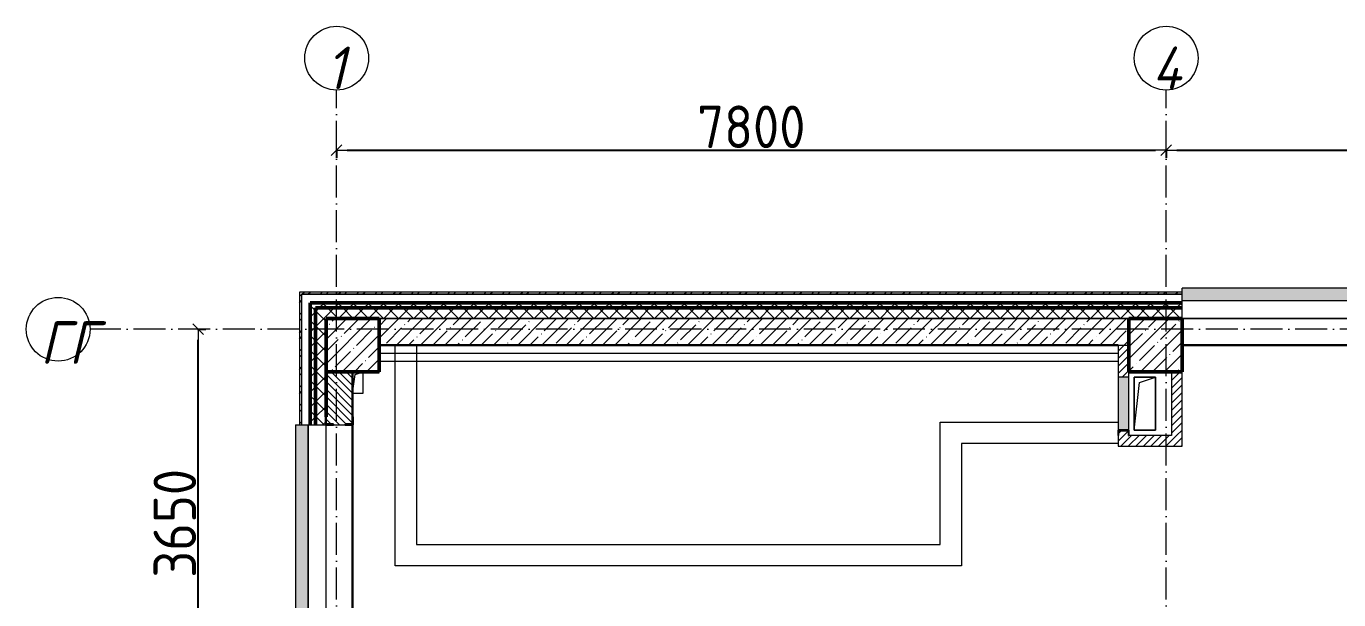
# Model space of a CAD drawing. Header units: millimetres. Extents: x -213536 to 1564669, y -45299 to 942238.
# Drawn here: x 544453 to 556794, y 331368 to 336762 of the extents above; entities that cross this region are included whole.
import ezdxf

# ---------------------------------------------------------------- set-up
doc = ezdxf.new("R2010")
doc.units = ezdxf.units.MM
doc.linetypes.add('50_200_ШТРИХ_1Т_ш5_п1_п1_', pattern=[700, 500, -100, 0, -100])
for name, color, linetype, lineweight in [('3) ЖБ 4м', 3, 'Continuous', 30), ('3.1) ЖБ окна 1.2 м', 102, 'Continuous', 30), ('A-____-____-DIMS', 7, 'Continuous', 9), ('A-DETL-____-OTLN-4', 7, 'Continuous', 18), ('A-FLOR-____-OTLN', 7, 'Continuous', 9), ('A-GENM-____-MCUT', 7, 'Continuous', 25), ('A-GENM-____-OTLN', 7, 'Continuous', 9), ('A-GENM-____-OTLN-1', 7, 'Continuous', 25), ('A-GLAZ-____-OTLN', 7, 'Continuous', 9), ('A-WALL-____-MCUT-1', 7, 'Continuous', 9), ('A-WALL-____-MCUT-2', 7, 'Continuous', 50), ('A-WALL-____-MCUT-3', 7, 'Continuous', 9), ('A-WALL-____-OTLN', 7, 'Continuous', 9), ('A-WALL-____-PATT-1', 7, 'Continuous', 9), ('A-WALL-FNSH-MCUT-1', 7, 'Continuous', 9), ('I-WALL-____-OTLN', 7, 'Continuous', 9), ('S-COLS-____-MCUT', 7, 'Continuous', 50), ('S-COLS-____-OTLN', 7, 'Continuous', 9), ('S-GRID-____-IDEN', 7, 'Continuous', 9), ('S-GRID-____-OTLN-1', 7, '50_200_ШТРИХ_1Т_ш5_п1_п1_', 9)]:
    doc.layers.add(name, color=color, linetype=linetype, lineweight=lineweight)
doc.layers.add('A-GLAZ-____-OTLN-1', color=7, linetype='Continuous', lineweight=9, true_color=0xc0c0c0)
doc.styles.add('ISOCPEUR_I', font='isocpeui.ttf', dxfattribs={"width": 0.9, "height": 2.5})
doc.styles.add('СПДС', font='isocpeur.ttf', dxfattribs={"width": 0.9})
doc.dimstyles.new('Размера А3', dxfattribs={"dimtxt": 200, "dimasz": 100, "dimexe": 70, "dimexo": 100, "dimgap": 20, "dimtad": 1, "dimdec": 0, "dimrnd": 10, "dimzin": 0, "dimdsep": 46, "dimtxsty": 'СПДС', "dimblk": 'ARROWHEAD_6', "dimcen": 1, "dimclrd": 256, "dimclre": 256, "dimclrt": 256, "dimazin": 0, "dimtfac": 1, "dimtdec": 0, "dimtmove": 2, "dimatfit": 3, "dimfxl": 1, "dimtolj": 1, "dimtzin": 0, "dimarcsym": 0})
pattern_1 = [(45, (549721.47, 286281.11), (-70.71068, 70.71068), []), (135, (549721.47, 286281.11), (-70.71068, -70.71068), [])]
pattern_2 = [(45, (549721.475, 286281.11), (-35.35534, 35.35534), [])]
pattern_3 = [(45, (549721.47, 286281.11), (-85.53659, 85.53659), []), (45, (549778.5, 286281.11), (-85.53659, 85.53659), [])]

# ---------------------------------------------------------------- blocks, each defined once
blk = doc.blocks.new('BSC_Колонна _Прямоугольная - 500х500-V45-АР1_План отверстий 3 этажа в осях 1-64_А-ГГ')
at = {"layer": 'S-COLS-____-OTLN'}
h = blk.add_hatch(dxfattribs=at)
h.set_pattern_fill('FP_82', color=256, style=0, pattern_type=2)
h.set_pattern_definition([(45, (2200, -47481.04), (-114.04925, 114.04925), []), (45, (2314.05, -47481.04), (-114.04925, 114.04925), [201.613, -40.323, 3.353, -36.97])])
h.paths.add_polyline_path([(-250, -250), (250, -250), (250, 250), (-250, 250)], flags=0)
at = {"layer": 'S-COLS-____-MCUT'}
for p, q in [((250, 250), (-250, 250)), ((-250, 250), (-250, -250)), ((250, -250), (250, 250)), ((-250, -250), (250, -250))]:
    blk.add_line(p, q, dxfattribs=at)
blk = doc.blocks.new('BSC_Колонна _Прямоугольная - 500х500-V46-АР1_План отверстий 3 этажа в осях 1-64_А-ГГ')
at = {"layer": 'S-COLS-____-OTLN'}
h = blk.add_hatch(dxfattribs=at)
h.set_pattern_fill('FP_83', color=256, style=0, pattern_type=2)
h.set_pattern_definition([(45, (-5350, -47481.04), (-114.04925, 114.04925), []), (45, (-5235.95, -47481.04), (-114.04925, 114.04925), [201.613, -40.323, 3.353, -36.97])])
h.paths.add_polyline_path([(-250, -250), (250, -250), (250, 250), (-250, 250)], flags=0)
at = {"layer": 'S-COLS-____-MCUT'}
for p, q in [((250, 250), (-250, 250)), ((-250, 250), (-250, -250)), ((250, -250), (250, 250)), ((-250, -250), (250, -250))]:
    blk.add_line(p, q, dxfattribs=at)
blk = doc.blocks.new('Фахверк_СКБ_Уголок - 250_2700-27497298-АР1_План отверстий 3 этажа в осях 1-64_А-ГГ')
at = {"layer": 'A-GENM-____-MCUT'}
for p, q in [((200, 181), (125, 181)), ((125, 181), (125, 106)), ((131, 106), (131, 175)), ((131, 175), (200, 175)), ((200, 175), (200, 181)), ((125, 106), (131, 106)), ((131, -6), (125, -6)), ((125, -6), (125, -81)), ((125, -81), (200, -81)), ((131, -75), (131, -6)), ((200, -75), (131, -75)), ((200, -81), (200, -75))]:
    blk.add_line(p, q, dxfattribs=at)
blk = doc.blocks.new('AR_Отверстие Ниша - Лючок-32404686-АР1_План отверстий 3 этажа в осях 1-64_А-ГГ')
at = {"layer": 'A-GLAZ-____-OTLN'}
blk.add_hatch(color=256, dxfattribs=at).paths.add_polyline_path([(250, -50), (250, 50), (-250, 50), (-250, -50)], flags=0)
for p, q in [((250, 50), (-250, 50)), ((-250, 50), (-250, -50)), ((-250, -50), (250, -50))]:
    blk.add_line(p, q, dxfattribs=at)
blk = doc.blocks.new('154_Фахверк_СКБ_Швеллер - Тип_100_3960_зеркало-29769493-АР1_План отверстий 3 этажа в осях 1-64_А-ГГ')
at = {"layer": 'A-GENM-____-MCUT'}
for p, q in [((175, 50), (125, 50)), ((125, 50), (125, -50)), ((128, 47), (175, 47)), ((128, -47), (128, 47)), ((175, 47), (175, 50)), ((125, -50), (175, -50)), ((175, -47), (128, -47)), ((175, -50), (175, -47))]:
    blk.add_line(p, q, dxfattribs=at)
blk = doc.blocks.new('AR_Отверстие прямоугольное _в плите_ - AR_Отверстие прямоугольное _в плите_-V172-АР1_План отверстий 3 этажа в осях 1-64_А-ГГ')
at = {"layer": 'A-GENM-____-OTLN'}
for p, q in [((100, 250), (-100, 250)), ((-100, 250), (-100, -250)), ((-50, 200), (100, 250)), ((100, -250), (100, 250)), ((-100, -250), (-50, 200)), ((-100, -250), (100, -250))]:
    blk.add_line(p, q, dxfattribs=at)
blk = doc.blocks.new('AR_Отверстие прямоугольное _в плите_ - AR_Отверстие прямоугольное _в плите_-V213-АР1_План отверстий 3 этажа в осях 1-64_А-ГГ')
at = {"layer": 'A-GENM-____-OTLN'}
for p, q in [((-50, -100), (-25, 75)), ((-25, 75), (50, 100)), ((50, -100), (50, 100)), ((-50, -100), (50, -100))]:
    blk.add_line(p, q, dxfattribs=at)
blk = doc.blocks.new('Отлив_СКБ - Отлив витража_120_НВФ-V216-АР1_План отверстий 3 этажа в осях 1-64_А-ГГ')
at = {"layer": 'A-GLAZ-____-OTLN-1'}
for points in [[(0, 2), (1800, 2), (1800, 120), (0, 120), (0, 63)], [(0, 0), (1800, 0), (1800, 2), (0, 2)]]:
    blk.add_hatch(color=256, dxfattribs=at).paths.add_polyline_path(points, flags=0)
at = {"layer": 'A-GLAZ-____-OTLN'}
for p, q in [((0, 83), (0, 120)), ((1800, 120), (0, 120)), ((0, 2), (1800, 2)), ((1800, 120), (1800, 83)), ((1800, 0), (0, 0))]:
    blk.add_line(p, q, dxfattribs=at)
blk = doc.blocks.new('Ось сетки - Круг_Ø6_00__ISO-2_5_0_9K_-25732049-АР1_План отверстий 3 этажа в осях 1-64_А-ГГ')
at = {"layer": 'S-GRID-____-IDEN'}
blk.add_circle((0, 0), 3, dxfattribs=at)
blk = doc.blocks.new('ARROWHEAD_6')
at = {"color": 0, "linetype": 'Continuous'}
for p, q in [((0, 0), (-1, 0)), ((-0.5, -0.5), (0.5, 0.5))]:
    blk.add_line(p, q, dxfattribs=at)
blk = doc.blocks.new('*D5458')
at = {"layer": 'A-____-____-DIMS', "lineweight": -2, "transparency": 16777216}
for p, q in [((546064, 333912), (546140, 333912)), ((546070, 330362), (546070, 333812)), ((546064, 330262), (546140, 330262))]:
    blk.add_line(p, q, dxfattribs=at)
at = {"layer": 'Defpoints', "color": 0, "lineweight": 50, "transparency": 16777216}
for p in [(545964, 333912), (546070, 333912), (545964, 330262)]:
    blk.add_point(p, dxfattribs=at)
at = {"layer": 'A-____-____-DIMS', "lineweight": -2, "transparency": 16777216, "xscale": 100, "yscale": 100, "zscale": 100}
for p, rotation in [((546070, 333912), 90), ((546070, 330262), 270)]:
    blk.add_blockref('ARROWHEAD_6', p, dxfattribs=dict(at, rotation=rotation))
at = {"layer": 'A-____-____-DIMS', "transparency": 16777216, "insert": (545850, 332087), "char_height": 400, "attachment_point": 5, "rotation": 90, "style": 'СПДС'}
blk.add_mtext('\\A1;3650', dxfattribs=at)
blk = doc.blocks.new('*D5482')
at = {"layer": 'A-____-____-DIMS', "lineweight": -2, "transparency": 16777216}
for p, q in [((547371, 335602), (547371, 335526)), ((547471, 335596), (555071, 335596)), ((555171, 335602), (555171, 335526))]:
    blk.add_line(p, q, dxfattribs=at)
at = {"layer": 'Defpoints', "color": 0, "lineweight": 50, "transparency": 16777216}
for p in [(547371, 335702), (555171, 335702), (555171, 335596)]:
    blk.add_point(p, dxfattribs=at)
at = {"layer": 'A-____-____-DIMS', "lineweight": -2, "transparency": 16777216, "xscale": 100, "yscale": 100, "zscale": 100, "rotation": 180}
blk.add_blockref('ARROWHEAD_6', (547371, 335596), dxfattribs=at)
at = {"layer": 'A-____-____-DIMS', "lineweight": -2, "transparency": 16777216, "xscale": 100, "yscale": 100, "zscale": 100}
blk.add_blockref('ARROWHEAD_6', (555171, 335596), dxfattribs=at)
at = {"layer": 'A-____-____-DIMS', "transparency": 16777216, "insert": (551271, 335816), "char_height": 400, "attachment_point": 5, "style": 'СПДС'}
blk.add_mtext('\\A1;7800', dxfattribs=at)
blk = doc.blocks.new('*D5483')
at = {"layer": 'A-____-____-DIMS', "lineweight": -2, "transparency": 16777216}
for p, q in [((555171, 335602), (555171, 335526)), ((555271, 335596), (559471, 335596)), ((559571, 335602), (559571, 335526))]:
    blk.add_line(p, q, dxfattribs=at)
at = {"layer": 'Defpoints', "color": 0, "lineweight": 50, "transparency": 16777216}
for p in [(555171, 335702), (559571, 335702), (559571, 335596)]:
    blk.add_point(p, dxfattribs=at)
at = {"layer": 'A-____-____-DIMS', "lineweight": -2, "transparency": 16777216, "xscale": 100, "yscale": 100, "zscale": 100, "rotation": 180}
blk.add_blockref('ARROWHEAD_6', (555171, 335596), dxfattribs=at)
at = {"layer": 'A-____-____-DIMS', "lineweight": -2, "transparency": 16777216, "xscale": 100, "yscale": 100, "zscale": 100}
blk.add_blockref('ARROWHEAD_6', (559571, 335596), dxfattribs=at)
at = {"layer": 'A-____-____-DIMS', "transparency": 16777216, "insert": (557371, 335816), "char_height": 400, "attachment_point": 5, "style": 'СПДС'}
blk.add_mtext('\\A1;4400', dxfattribs=at)

msp = doc.modelspace()

# ---------------------------------------------------------------- hatches: boundary and pattern name
at = {"layer": 'A-WALL-____-PATT-1'}
h = msp.add_hatch(dxfattribs=at)
h.set_pattern_fill('FP_3', color=256, style=0, pattern_type=2)
h.set_pattern_definition(pattern_3)
h.paths.add_polyline_path([(547041.5, 318342.2), (547041.5, 319362.2), (547021.5, 319362.2), (547021.5, 318342.2)], flags=0)
h.paths.add_polyline_path([(547021.5, 321162.2), (547041.5, 321162.2), (547041.5, 322287.2), (547021.5, 322287.2), (547021.5, 321416.4)], flags=0)
h.paths.add_polyline_path([(547041.5, 324087.2), (547041.5, 325212.2), (547021.5, 325212.2), (547021.5, 324087.2)], flags=0)
h.paths.add_polyline_path([(547041.5, 327012.2), (547041.5, 328212.2), (547021.5, 328212.2), (547021.5, 327012.2)], flags=0)
h.paths.add_polyline_path([(547041.5, 330012.2), (547041.5, 331212.2), (547021.5, 331212.2), (547021.5, 330012.2)], flags=0)
h.paths.add_polyline_path([(547041.5, 333012.2), (547041.5, 334262.2), (547021.5, 334262.2), (547021.5, 333012.2)], flags=0)
h = msp.add_hatch(dxfattribs=at)
h.set_pattern_fill('FP_3', color=256, style=0, pattern_type=2)
h.set_pattern_definition(pattern_3)
h.paths.add_polyline_path([(573501.5, 334242.2), (573501.5, 334262.2), (565321.5, 334262.2), (565321.5, 334242.2), (570917.4, 334242.2)], flags=0)
h.paths.add_polyline_path([(564321.5, 334242.2), (564321.5, 334262.2), (563121.5, 334262.2), (563121.5, 334242.2), (563847.5, 334242.2)], flags=0)
h.paths.add_polyline_path([(561321.5, 334242.2), (561321.5, 334262.2), (557121.5, 334262.2), (557121.5, 334242.2), (560312.6, 334242.2)], flags=0)
h.paths.add_polyline_path([(555321.5, 334242.2), (555321.5, 334262.2), (547041.5, 334262.2), (547041.5, 334242.2), (555010.2, 334242.2)], flags=0)
h = msp.add_hatch(dxfattribs=at)
h.set_pattern_fill('FP_1', color=256, style=0, pattern_type=2)
h.set_pattern_definition(pattern_1)
h.paths.add_polyline_path([(547171.5, 318512.2), (547171.5, 319362.2), (547121.5, 319362.2), (547121.5, 318512.2)], flags=0)
h.paths.add_polyline_path([(547121.5, 321162.2), (547171.5, 321162.2), (547171.5, 322287.2), (547121.5, 322287.2), (547121.5, 321416.4)], flags=0)
h.paths.add_polyline_path([(547171.5, 324087.2), (547171.5, 325212.2), (547121.5, 325212.2), (547121.5, 324087.2)], flags=0)
h.paths.add_polyline_path([(547121.5, 327012.2), (547171.5, 327012.2), (547171.5, 328212.2), (547121.5, 328212.2)], flags=0)
h.paths.add_polyline_path([(547171.5, 330012.2), (547171.5, 331212.2), (547121.5, 331212.2), (547121.5, 330012.2)], flags=0)
h.paths.add_polyline_path([(547171.5, 333012.2), (547171.5, 334162.2), (547121.5, 334162.2), (547121.5, 333012.2)], flags=0)
h = msp.add_hatch(dxfattribs=at)
h.set_pattern_fill('FP_1', color=256, style=0, pattern_type=2)
h.set_pattern_definition(pattern_1)
h.paths.add_polyline_path([(573501.5, 334112.2), (573501.5, 334162.2), (565321.5, 334162.2), (565321.5, 334112.2), (570917.4, 334112.2)], flags=0)
h.paths.add_polyline_path([(564321.5, 334112.2), (564321.5, 334162.2), (563121.5, 334162.2), (563121.5, 334112.2), (563847.5, 334112.2)], flags=0)
h.paths.add_polyline_path([(561321.5, 334112.2), (561321.5, 334162.2), (557121.5, 334162.2), (557121.5, 334112.2), (560312.6, 334112.2)], flags=0)
h.paths.add_polyline_path([(555010.2, 334112.2), (555321.5, 334112.2), (555321.5, 334162.2), (547171.5, 334162.2), (547171.5, 334112.2), (553242.7, 334112.2)], flags=0)
h = msp.add_hatch(dxfattribs=at)
h.set_pattern_fill('FP_1', color=256, style=0, pattern_type=2)
h.set_pattern_definition(pattern_1)
h.paths.add_polyline_path([(547271.5, 318512.2), (547271.5, 319287.2), (547265.5, 319287.2), (547265.5, 319362.2), (547171.5, 319362.2), (547171.5, 318512.2)], flags=0)
h.paths.add_polyline_path([(547171.5, 321162.2), (547265.5, 321162.2), (547265.5, 321237.2), (547271.5, 321237.2), (547271.5, 322212.2), (547265.5, 322212.2), (547265.5, 322287.2), (547171.5, 322287.2), (547171.5, 321416.4)], flags=0)
h.paths.add_polyline_path([(547171.5, 324087.2), (547265.5, 324087.2), (547265.5, 324162.2), (547271.5, 324162.2), (547271.5, 325137.2), (547265.5, 325137.2), (547265.5, 325212.2), (547171.5, 325212.2), (547171.5, 324093.2)], flags=0)
h.paths.add_polyline_path([(547171.5, 327012.2), (547265.5, 327012.2), (547265.5, 327087.2), (547271.5, 327087.2), (547271.5, 328137.2), (547265.5, 328137.2), (547265.5, 328212.2), (547171.5, 328212.2), (547171.5, 327018.2)], flags=0)
h.paths.add_polyline_path([(547171.5, 330012.2), (547271.5, 330012.2), (547271.5, 331137.2), (547265.5, 331137.2), (547265.5, 331212.2), (547171.5, 331212.2), (547171.5, 330016.7)], flags=0)
h.paths.add_polyline_path([(547171.5, 333012.2), (547265.5, 333012.2), (547265.5, 333087.2), (547271.5, 333087.2), (547271.5, 334112.2), (547171.5, 334112.2), (547171.5, 333456.8)], flags=0)
h = msp.add_hatch(dxfattribs=at)
h.set_pattern_fill('FP_1', color=256, style=0, pattern_type=2)
h.set_pattern_definition(pattern_1)
h.paths.add_polyline_path([(573421.5, 334012.2), (573501.5, 334012.2), (573501.5, 334112.2), (565321.5, 334112.2), (565321.5, 334012.2), (573371.5, 334012.2)], flags=0)
h.paths.add_polyline_path([(564321.5, 334012.2), (564321.5, 334112.2), (563121.5, 334112.2), (563121.5, 334018.2), (563196.5, 334018.2), (563196.5, 334012.2), (563847.5, 334012.2)], flags=0)
h.paths.add_polyline_path([(561246.5, 334012.2), (561246.5, 334018.2), (561321.5, 334018.2), (561321.5, 334112.2), (557121.5, 334112.2), (557121.5, 334018.2), (557196.5, 334018.2), (557196.5, 334012.2), (560312.6, 334012.2)], flags=0)
h.paths.add_polyline_path([(555321.5, 334012.2), (555321.5, 334112.2), (547271.5, 334112.2), (547271.5, 334012.2), (555010.2, 334012.2)], flags=0)
h = msp.add_hatch(dxfattribs=at)
h.set_pattern_fill('FP_38', color=256, style=0, pattern_type=2)
h.set_pattern_definition([(45, (549721.47, 286281.11), (-114.04925, 114.04925), []), (45, (549835.52, 286281.11), (-114.04925, 114.04925), [201.612, -40.322, 3.353, -36.97])])
h.paths.add_polyline_path([(554821.5, 333762.2), (554821.5, 334012.2), (547771.5, 334012.2), (547771.5, 333762.2), (553242.7, 333762.2)], flags=0)
h = msp.add_hatch(dxfattribs=at)
h.set_pattern_fill('FP_5', color=256, style=0, pattern_type=2)
h.set_pattern_definition(pattern_2)
h.paths.add_polyline_path([(554721.5, 332812.2), (554821.5, 332812.2), (554821.5, 332912.2), (554818.5, 332912.2), (554818.5, 332959.2), (554724.5, 332959.2), (554724.5, 332912.2), (554721.5, 332912.2)], flags=0)
h.paths.add_polyline_path([(554756.8, 333462.2), (554821.5, 333462.2), (554821.5, 333762.2), (554721.5, 333762.2), (554721.5, 333462.2)], flags=0)
h = msp.add_hatch(dxfattribs=at)
h.set_pattern_fill('FP_6', color=256, style=0, pattern_type=2)
h.set_pattern_definition([(135, (549721.475, 286281.11), (-35.35534, -35.35534), [])])
h.paths.add_polyline_path([(547521.5, 330512.2), (547521.5, 331206.2), (547452.5, 331206.2), (547452.5, 331212.2), (547340.5, 331212.2), (547340.5, 331206.2), (547271.5, 331206.2), (547271.5, 330512.2)], flags=0)
h.paths.add_polyline_path([(547452.5, 333012.2), (547452.5, 333018.2), (547521.5, 333018.2), (547521.5, 333512.2), (547271.5, 333512.2), (547271.5, 333018.2), (547340.5, 333018.2), (547340.5, 333012.2)], flags=0)
h = msp.add_hatch(dxfattribs=at)
h.set_pattern_fill('FP_5', color=256, style=0, pattern_type=2)
h.set_pattern_definition(pattern_2)
h.paths.add_polyline_path([(555321.5, 332912.2), (555321.5, 333512.2), (555221.5, 333512.2), (555221.5, 332912.2)], flags=0)
h = msp.add_hatch(dxfattribs=at)
h.set_pattern_fill('FP_5', color=256, style=0, pattern_type=2)
h.set_pattern_definition(pattern_2)
h.paths.add_polyline_path([(554821.5, 332812.2), (555321.5, 332812.2), (555321.5, 332912.2), (554821.5, 332912.2)], flags=0)

# ---------------------------------------------------------------- linework, layer by layer
at = {"layer": '3) ЖБ 4м'}
for points in [[(547521.5, 333512.2), (547771.5, 333512.2), (547771.5, 333762.2), (554721.5, 333762.2)], [(555321.5, 333512.2), (555321.5, 333762.2)]]:
    msp.add_lwpolyline(points, dxfattribs=at)
at = {"layer": '3.1) ЖБ окна 1.2 м'}
for points in [[(559309.5, 333762.2), (555321.5, 333762.2)], [(547521.5, 333506.2), (547521.5, 330512.2)]]:
    msp.add_lwpolyline(points, dxfattribs=at)
at = {"layer": 'A-DETL-____-OTLN-4'}
for p, q in [((547771.5, 333687.2), (554721.5, 333687.2)), ((547771.5, 333612.2), (554721.5, 333612.2))]:
    msp.add_line(p, q, dxfattribs=at)
at = {"layer": 'A-FLOR-____-OTLN'}
for p, q in [((554871.5, 333462.2), (555071.5, 333462.2)), ((554871.5, 332962.2), (554871.5, 333462.2)), ((555071.5, 333462.2), (555071.5, 332962.2)), ((555071.5, 332962.2), (554871.5, 332962.2))]:
    msp.add_line(p, q, dxfattribs=at)
at = {"layer": 'A-WALL-____-MCUT-1'}
for p, q in [((554821.5, 334012.2), (547771.5, 334012.2)), ((547771.5, 333762.2), (554821.5, 333762.2))]:
    msp.add_line(p, q, dxfattribs=at)
at = {"layer": 'A-WALL-____-MCUT-2'}
for p, q in [((547121.5, 333012.2), (547121.5, 334162.2)), ((555321.5, 334162.2), (547121.5, 334162.2)), ((547171.5, 334112.2), (555321.5, 334112.2)), ((547171.5, 333012.2), (547171.5, 334112.2)), ((547271.5, 333512.2), (547271.5, 333087.2))]:
    msp.add_line(p, q, dxfattribs=at)
at = {"layer": 'A-WALL-____-MCUT-3'}
for p, q in [((555321.5, 334242.2), (547041.5, 334242.2)), ((547041.5, 334242.2), (547041.5, 333012.2)), ((555321.5, 334012.2), (555321.5, 334242.2)), ((547771.5, 334012.2), (554821.5, 334012.2)), ((547521.5, 333087.2), (547521.5, 333512.2)), ((547041.5, 333012.2), (547265.5, 333012.2)), ((547340.5, 333012.2), (547452.5, 333012.2))]:
    msp.add_line(p, q, dxfattribs=at)
at = {"layer": 'A-WALL-____-OTLN'}
for p, q in [((557121.5, 334012.2), (555321.5, 334012.2)), ((555321.5, 334012.2), (557121.5, 334012.2)), ((557121.5, 333762.2), (555321.5, 333762.2)), ((547271.5, 331212.2), (547271.5, 333012.2)), ((547521.5, 333012.2), (547521.5, 331212.2))]:
    msp.add_line(p, q, dxfattribs=at)
at = {"layer": 'A-WALL-FNSH-MCUT-1'}
for p, q in [((547021.5, 334262.2), (547021.5, 333012.2)), ((555321.5, 334262.2), (547021.5, 334262.2)), ((547041.5, 334242.2), (555321.5, 334242.2)), ((555321.5, 334242.2), (555321.5, 334262.2)), ((554721.5, 333762.2), (554721.5, 333462.2)), ((554821.5, 333462.2), (554821.5, 333512.2)), ((555221.5, 333512.2), (555221.5, 332912.2)), ((555321.5, 332812.2), (555321.5, 333512.2)), ((547021.5, 333012.2), (547041.5, 333012.2)), ((554721.5, 332912.2), (554721.5, 332812.2)), ((555221.5, 332912.2), (554821.5, 332912.2)), ((554721.5, 332812.2), (555321.5, 332812.2))]:
    msp.add_line(p, q, dxfattribs=at)
at = {"layer": 'I-WALL-____-OTLN'}
for p, q in [((547921.5, 331687.2), (547921.5, 333762.2)), ((548121.5, 333762.2), (548121.5, 331887.2)), ((553046.5, 333037.2), (554721.5, 333037.2)), ((553046.5, 331887.2), (553046.5, 333037.2)), ((554721.5, 332837.2), (553246.5, 332837.2)), ((553246.5, 332837.2), (553246.5, 331687.2)), ((548121.5, 331887.2), (553046.5, 331887.2)), ((553246.5, 331687.2), (547921.5, 331687.2))]:
    msp.add_line(p, q, dxfattribs=at)
at = {"layer": 'S-GRID-____-OTLN-1', "color": 251, "ltscale": 0.6, "true_color": 0x636466}
for p, q in [((547371.5, 281798.5), (547371.5, 336162.1)), ((555171.5, 281798.5), (555171.5, 336162.1)), ((576429.2, 333912.2), (545052.7, 333912.2))]:
    msp.add_line(p, q, dxfattribs=at)

# ---------------------------------------------------------------- block references
at = {"layer": 'A-GENM-____-OTLN'}
for name, p in [('AR_Отверстие прямоугольное _в плите_ - AR_Отверстие прямоугольное _в плите_-V213-АР1_План отверстий 3 этажа в осях 1-64_А-ГГ', (547571.5, 333412.2)), ('AR_Отверстие прямоугольное _в плите_ - AR_Отверстие прямоугольное _в плите_-V172-АР1_План отверстий 3 этажа в осях 1-64_А-ГГ', (554971.5, 333212.2))]:
    msp.add_blockref(name, p, dxfattribs=at)
at = {"layer": 'A-GENM-____-OTLN-1'}
for name, p, rotation in [('Фахверк_СКБ_Уголок - 250_2700-27497298-АР1_План отверстий 3 этажа в осях 1-64_А-ГГ', (547446.5, 332887.2), 89.99999999999991), ('154_Фахверк_СКБ_Швеллер - Тип_100_3960_зеркало-29769493-АР1_План отверстий 3 этажа в осях 1-64_А-ГГ', (554771.5, 333087.2), 269.9999999999998)]:
    msp.add_blockref(name, p, dxfattribs=dict(at, rotation=rotation))
at = {"layer": 'A-GLAZ-____-OTLN'}
msp.add_blockref('Отлив_СКБ - Отлив витража_120_НВФ-V216-АР1_План отверстий 3 этажа в осях 1-64_А-ГГ', (555321.5, 334179.2), dxfattribs=at)
for name, p, rotation in [('AR_Отверстие Ниша - Лючок-32404686-АР1_План отверстий 3 этажа в осях 1-64_А-ГГ', (554771.5, 333212.2), 269.9999999999998), ('Отлив_СКБ - Отлив витража_120_НВФ-V216-АР1_План отверстий 3 этажа в осях 1-64_А-ГГ', (547104.5, 331212.2), 90)]:
    msp.add_blockref(name, p, dxfattribs=dict(at, rotation=rotation))
at = {"layer": 'S-COLS-____-OTLN'}
for name, p in [('BSC_Колонна _Прямоугольная - 500х500-V45-АР1_План отверстий 3 этажа в осях 1-64_А-ГГ', (547521.5, 333762.2)), ('BSC_Колонна _Прямоугольная - 500х500-V46-АР1_План отверстий 3 этажа в осях 1-64_А-ГГ', (555071.5, 333762.2))]:
    msp.add_blockref(name, p, dxfattribs=at)
at = {"layer": 'S-GRID-____-IDEN', "xscale": 99.99999999999993, "yscale": 99.99999999999993, "zscale": 99.99999999999993}
for p in [(547371.5, 336462.1), (555171.5, 336462.1)]:
    msp.add_blockref('Ось сетки - Круг_Ø6_00__ISO-2_5_0_9K_-25732049-АР1_План отверстий 3 этажа в осях 1-64_А-ГГ', p, dxfattribs=at)
at = {"layer": 'S-GRID-____-IDEN', "xscale": 99.99999999999993, "yscale": 99.99999999999993, "zscale": 99.99999999999993, "rotation": 89.9999999999998}
msp.add_blockref('Ось сетки - Круг_Ø6_00__ISO-2_5_0_9K_-25732049-АР1_План отверстий 3 этажа в осях 1-64_А-ГГ', (544752.7, 333912.2), dxfattribs=at)

# ---------------------------------------------------------------- texts
at = {"layer": 'S-GRID-____-IDEN', "char_height": 400, "attachment_point": 1, "style": 'ISOCPEUR_I'}
for s, insert, width in [('\\fISOCPEUR|b0|i1|c204|p34|;\\W.9;1', (547273.6, 336570.8), 144.304), ('\\fISOCPEUR|b0|i1|c204|p34|;\\W.9;4', (555040.8, 336570.8), 223.671), ('ГГ', (544585.6, 333988.2), 404.05)]:
    msp.add_mtext(s, dxfattribs=dict(at, insert=insert, width=width))

# ---------------------------------------------------------------- dimensions: what is measured, and where the dimension line sits
at = {"layer": 'A-____-____-DIMS'}
for base, p1, p2, picture, middle in [((555171.5, 335595.9), (547371.5, 335702), (555171.5, 335702), '*D5482', (551271.5, 335815.9)), ((559571.5, 335595.9), (555171.5, 335702), (559571.5, 335702), '*D5483', (557371.5, 335815.9))]:
    dim = msp.add_linear_dim(base=base, p1=p1, p2=p2, dimstyle='Размера А3', override={"dimtxt": 400}, dxfattribs=at)
    dim.commit()
    dim.dimension.update_dxf_attribs({"geometry": picture, "text_midpoint": middle})
dim = msp.add_linear_dim(base=(546070.1, 333912.2), p1=(545964, 330262.2), p2=(545964, 333912.2), angle=90, dimstyle='Размера А3', override={"dimtxt": 400}, dxfattribs=at)
dim.commit()
dim.dimension.update_dxf_attribs({"geometry": '*D5458', "text_midpoint": (545850.1, 332087.2)})

doc.saveas('drawing.dxf')
